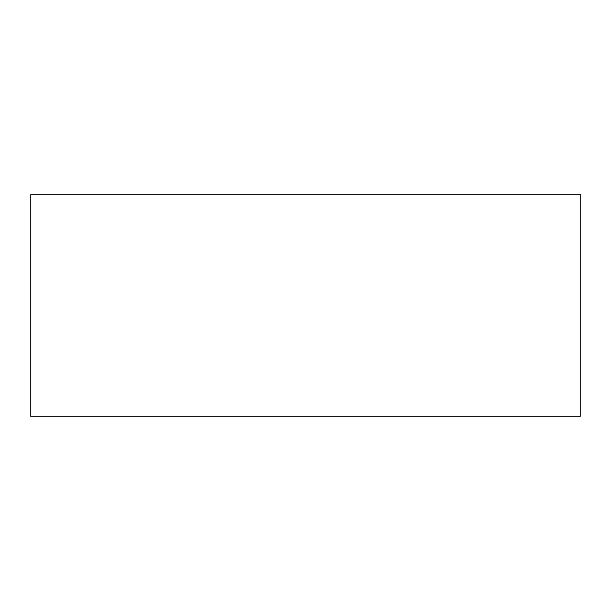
<?xml version="1.0" encoding="UTF-8"?>
<svg xmlns="http://www.w3.org/2000/svg" width="611" height="611" viewBox="0 0 611 611"><rect width="100%" height="100%" fill="white"/><g stroke="black" fill="none" stroke-linecap="round" stroke-linejoin="round"><path stroke-width="0.92" d="M580.45 194.535L30.55 194.535L30.55 416.465L580.45 416.465L580.45 194.535"/></g></svg>
